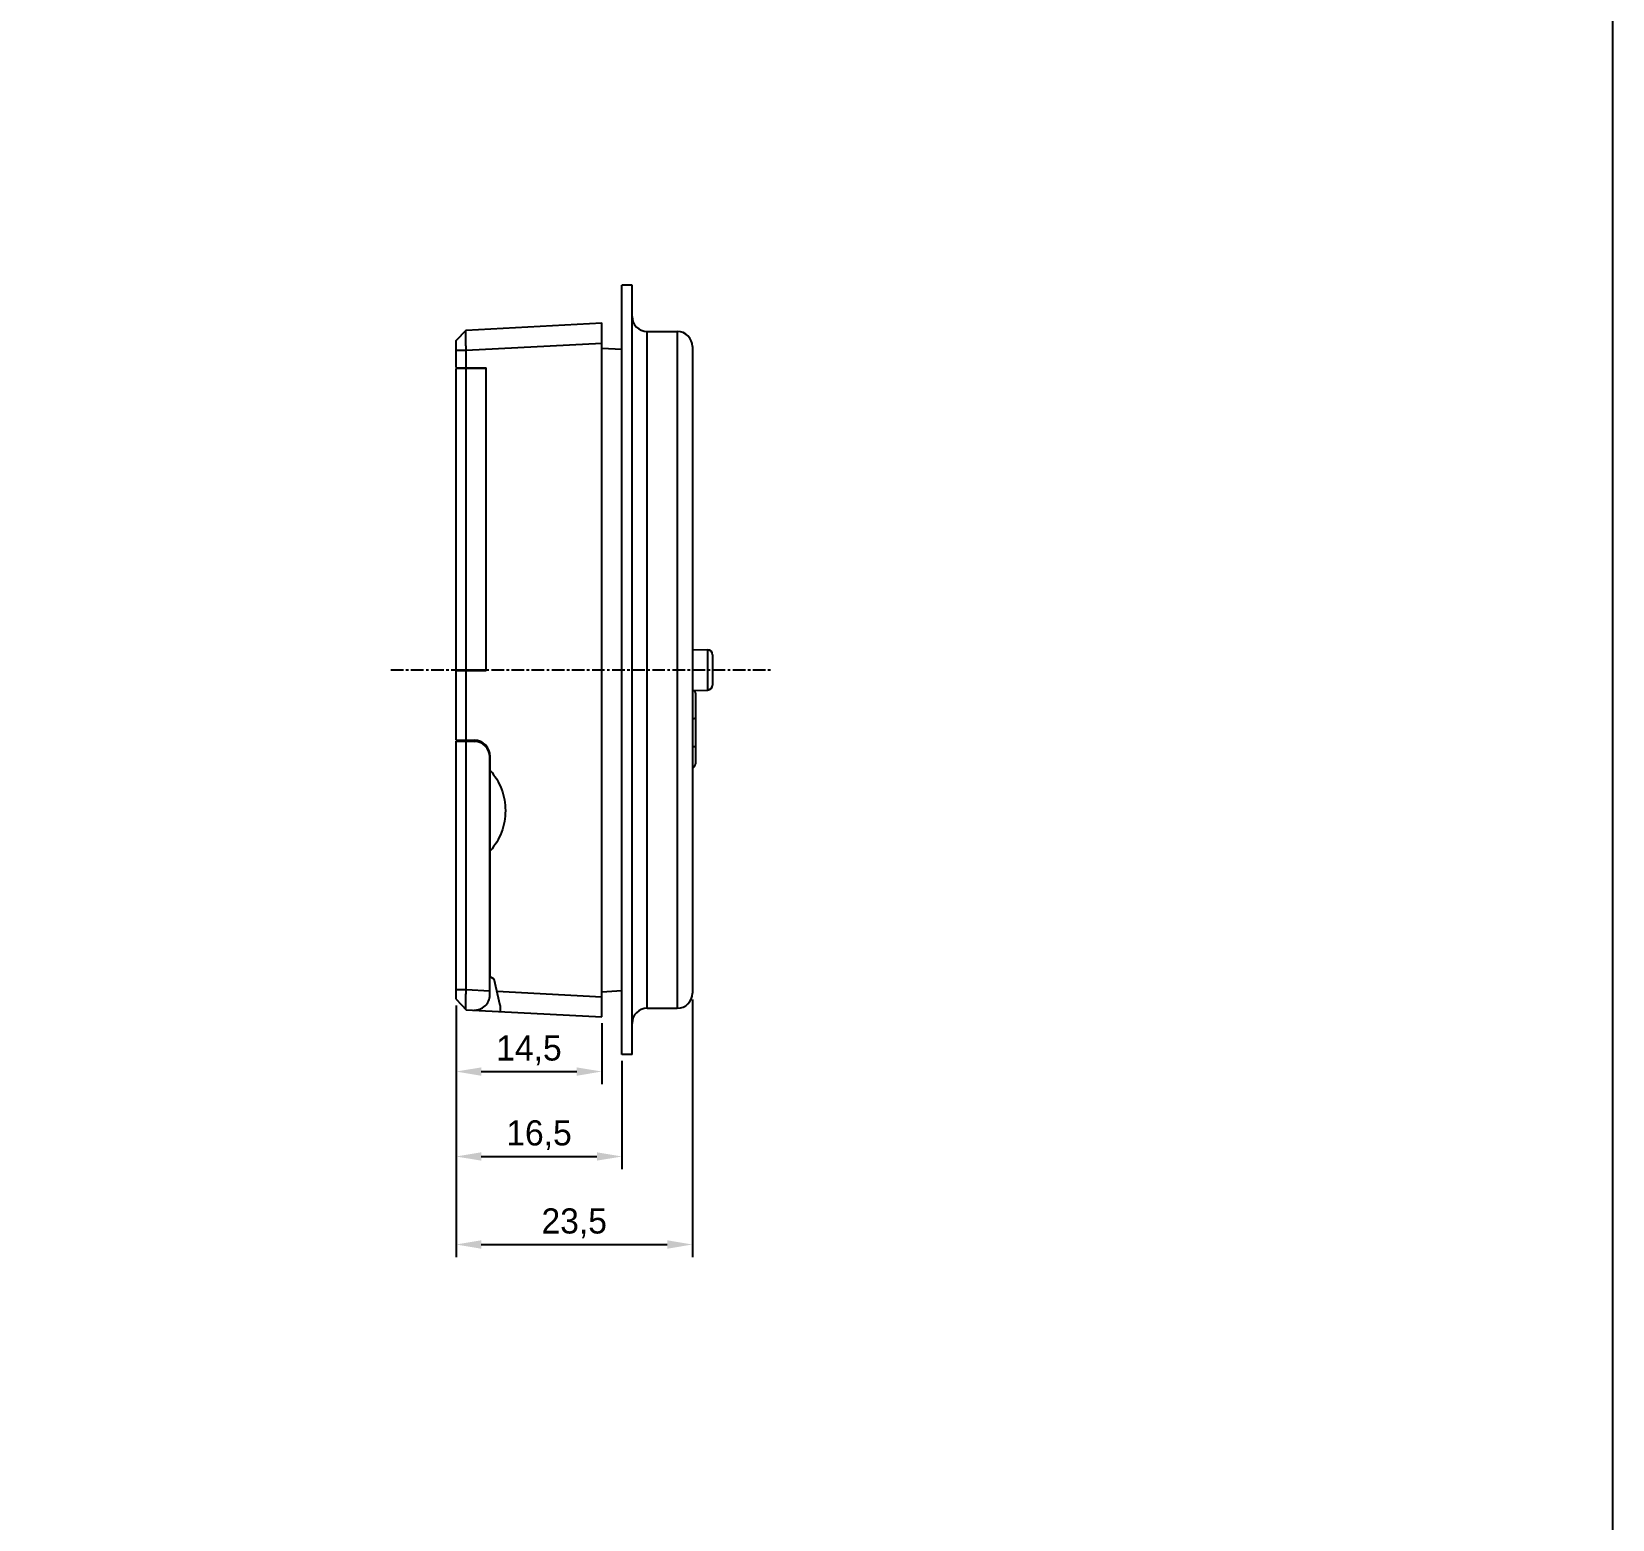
# Model space of a CAD drawing. Header units: millimetres. Extents: x 45 to 885, y 38 to 718.
# Drawn here: x 728.2 to 885.4, y 185.9 to 333.8 of the extents above; entities that cross this region are included whole.
import ezdxf

# ---------------------------------------------------------------- set-up
doc = ezdxf.new("R2010")
doc.units = ezdxf.units.MM
doc.linetypes.add('CENTER', pattern=[2, 1.25, -0.25, 0.25, -0.25])
doc.layers.add('02___PRT_ALL_AXES', color=7, linetype='Continuous')
doc.styles.get("Standard").update_dxf_attribs({"font": 'BareunDotumPro1.ttf'})
doc.dimstyles.new('ISO-25', dxfattribs={"dimtxt": 2.5, "dimasz": 2.5, "dimexe": 1.25, "dimexo": 0.625, "dimtad": 1, "dimtxsty": 'Standard', "dimcen": 2.5, "dimadec": 0, "dimazin": 0, "dimtfac": 1, "dimtmove": 0, "dimatfit": 3, "dimfxl": 0, "dimarcsym": 0})

# ---------------------------------------------------------------- blocks, each defined once
blk = doc.blocks.new('*D6')
at = {"color": 0, "lineweight": -2}
for p, q in [((770.42, 236.98), (770.42, 229.16)), ((784.92, 235.22), (784.92, 229.16)), ((772.92, 230.41), (782.42, 230.41))]:
    blk.add_line(p, q, dxfattribs=at)
at = {"color": 0}
for points in [[(772.92, 230.82), (772.92, 229.99), (770.42, 230.41)], [(782.42, 229.99), (782.42, 230.82), (784.92, 230.41)]]:
    blk.add_solid(points, dxfattribs=at)
at = {"layer": 'Defpoints', "color": 0}
for p in [(770.42, 237.61), (784.92, 235.85), (784.92, 230.41)]:
    blk.add_point(p, dxfattribs=at)
at = {"color": 0, "insert": (777.67, 232.52), "char_height": 2.5, "attachment_point": 5}
blk.add_mtext('14,5', dxfattribs=at)
blk = doc.blocks.new('*D7')
at = {"color": 0, "lineweight": -2}
for p, q in [((770.42, 236.98), (770.42, 220.71)), ((786.92, 231.47), (786.92, 220.71)), ((772.92, 221.96), (784.42, 221.96))]:
    blk.add_line(p, q, dxfattribs=at)
at = {"color": 0}
for points in [[(772.92, 222.38), (772.92, 221.55), (770.42, 221.96)], [(784.42, 221.55), (784.42, 222.38), (786.92, 221.96)]]:
    blk.add_solid(points, dxfattribs=at)
at = {"layer": 'Defpoints', "color": 0}
for p in [(770.42, 237.61), (786.92, 232.1), (786.92, 221.96)]:
    blk.add_point(p, dxfattribs=at)
at = {"color": 0, "insert": (778.67, 224.08), "char_height": 2.5, "attachment_point": 5}
blk.add_mtext('16,5', dxfattribs=at)
blk = doc.blocks.new('*D8')
at = {"color": 0, "lineweight": -2}
for p, q in [((793.92, 237.57), (793.92, 211.96)), ((770.42, 236.36), (770.42, 211.96)), ((772.92, 213.21), (791.42, 213.21))]:
    blk.add_line(p, q, dxfattribs=at)
at = {"color": 0}
for points in [[(772.92, 213.63), (772.92, 212.79), (770.42, 213.21)], [(791.42, 212.79), (791.42, 213.63), (793.92, 213.21)]]:
    blk.add_solid(points, dxfattribs=at)
at = {"layer": 'Defpoints', "color": 0}
for p in [(793.92, 238.2), (770.42, 236.98), (793.92, 213.21)]:
    blk.add_point(p, dxfattribs=at)
at = {"color": 0, "insert": (782.17, 215.32), "char_height": 2.5, "attachment_point": 5}
blk.add_mtext('23,5', dxfattribs=at)

msp = doc.modelspace()

# ---------------------------------------------------------------- linework, layer by layer
at = {"color": 7, "linetype": 'Continuous'}
for p, q in [((770.421, 303.09), (771.42, 304.142)), ((771.418, 304.141), (770.421, 303.09)), ((771.418, 304.141), (771.42, 304.142)), ((771.418, 304.141), (771.418, 304.141)), ((771.42, 304.142), (784.921, 304.85)), ((784.921, 235.85), (784.921, 304.85)), ((789.421, 236.7), (789.421, 304)), ((792.421, 304), (792.421, 236.7)), ((770.421, 300.426), (770.421, 303.09)), ((770.421, 302.145), (771.42, 302.145)), ((771.42, 302.145), (784.921, 302.853)), ((771.42, 300.417), (771.42, 302.145)), ((784.921, 302.35), (786.921, 302.245)), ((793.921, 302.5), (793.921, 238.2)), ((770.421, 300.426), (773.421, 300.4)), ((770.421, 300.324), (773.421, 300.35)), ((770.421, 270.376), (770.421, 300.324)), ((771.42, 270.367), (771.42, 300.332)), ((772.621, 300.343), (772.621, 300.407)), ((773.421, 270.3), (773.421, 300.4)), ((793.921, 272.385), (795.43, 272.358)), ((795.43, 272.358), (795.43, 268.341)), ((770.421, 270.376), (773.421, 270.35)), ((795.921, 271.858), (795.921, 268.841)), ((770.421, 270.274), (773.421, 270.3)), ((770.421, 263.35), (770.421, 270.274)), ((771.42, 263.35), (771.42, 270.282)), ((772.621, 270.293), (772.621, 270.357)), ((773.37, 270.299), (773.421, 270.35)), ((793.921, 268.315), (795.43, 268.341)), ((794.221, 268.02), (794.221, 261.02)), ((770.421, 263.35), (772.221, 263.35)), ((770.421, 237.61), (770.421, 263.25)), ((770.421, 263.25), (772.298, 263.217)), ((771.42, 238.555), (771.42, 263.232)), ((772.221, 263.217), (772.221, 263.35)), ((772.511, 263.197), (772.511, 263.323)), ((773.685, 262.395), (773.608, 262.391)), ((773.771, 238.015), (773.771, 261.717)), ((773.821, 261.097), (773.771, 261.1)), ((773.821, 239.843), (773.821, 261.75)), ((773.771, 240.438), (773.821, 240.436)), ((773.771, 239.938), (773.821, 239.936)), ((774.194, 239.6), (773.821, 239.843)), ((774.821, 236.989), (774.194, 239.6)), ((770.421, 238.555), (771.42, 238.555)), ((770.421, 237.61), (771.42, 236.557)), ((771.42, 238.555), (773.771, 238.431)), ((774.484, 238.394), (784.921, 237.847)), ((784.921, 238.35), (786.921, 238.455)), ((770.933, 237.071), (771.126, 236.866)), ((771.126, 236.866), (771.418, 236.558)), ((771.418, 236.558), (771.418, 236.559)), ((771.42, 236.557), (771.418, 236.558)), ((771.42, 236.557), (784.921, 235.85)), ((774.821, 236.989), (774.821, 236.379))]:
    msp.add_line(p, q, dxfattribs=at)
at = {"color": 1, "linetype": 'CENTER'}
msp.add_line((763.939, 270.35), (801.899, 270.35), dxfattribs=at)
msp.add_lwpolyline([(45.491, 618.976), (885.408, 618.976), (885.408, 37.938), (45.491, 37.938)], close=True)
at = {"color": 7, "linetype": 'Continuous'}
for centre, radius, start, end in [((789.421, 305.5), 1.5, 180, 270), ((792.421, 302.5), 1.5, 0, 90), ((795.421, 271.858), 0.5, 0, 89), ((795.421, 268.841), 0.5, 271, 0), ((793.721, 268.02), 0.5, 0, 36.70142), ((772.221, 261.75), 1.6, 0, 90), ((772.271, 261.717), 1.5, 0, 89), ((793.721, 261.02), 0.5, 293.60704, 0), ((772.271, 238.015), 1.5, 267, 0), ((792.421, 238.2), 1.5, 270, 0), ((789.421, 235.2), 1.5, 90, 180)]:
    msp.add_arc(centre, radius, start, end, dxfattribs=at)
for points, knots in [([(771.42, 302.145), (771.416, 302.272), (771.41, 302.521), (771.403, 302.883), (771.399, 303.218), (771.397, 303.514), (771.398, 303.731), (771.4, 303.877), (771.402, 303.963), (771.405, 304.032), (771.408, 304.085), (771.412, 304.118), (771.414, 304.136), (771.418, 304.141)], [0, 0, 0, 0, 0.1906083, 0.3743539, 0.5442156, 0.6941577, 0.8186323, 0.8698734, 0.9131183, 0.9480079, 0.9742142, 0.9915234, 1, 1, 1, 1]), ([(794.221, 265.555), (794.221, 265.544), (794.201, 265.529), (794.173, 265.517), (794.137, 265.506), (794.094, 265.497), (794.021, 265.485), (793.963, 265.479), (793.922, 265.476)], [0, 0, 0, 0, 0.1018212, 0.1904723, 0.3061664, 0.4476743, 0.6126485, 1, 1, 1, 1]), ([(794.221, 262.755), (794.221, 262.744), (794.201, 262.729), (794.173, 262.717), (794.137, 262.706), (794.094, 262.697), (794.021, 262.685), (793.963, 262.679), (793.922, 262.676)], [0, 0, 0, 0, 0.1018212, 0.1904723, 0.3061664, 0.4476743, 0.6126485, 1, 1, 1, 1]), ([(773.821, 260.35), (774.297, 259.805), (775.061, 258.532), (775.455, 256.35), (775.061, 254.168), (774.297, 252.895), (773.821, 252.35)], [0, 0, 0, 0, 0.2499858, 0.5000001, 0.7500151, 1, 1, 1, 1]), ([(771.418, 236.559), (771.414, 236.563), (771.412, 236.581), (771.408, 236.615), (771.405, 236.667), (771.402, 236.737), (771.4, 236.823), (771.398, 236.969), (771.397, 237.185), (771.399, 237.481), (771.403, 237.816), (771.41, 238.179), (771.416, 238.428), (771.42, 238.555)], [0, 0, 0, 0, 0.0084827, 0.0257963, 0.0520065, 0.0868997, 0.1301473, 0.1813901, 0.3058655, 0.4558056, 0.6256622, 0.8093999, 1, 1, 1, 1])]:
    msp.add_open_spline(points, degree=3, knots=knots, dxfattribs=at)
at = {"layer": '02___PRT_ALL_AXES', "color": 7, "linetype": 'Continuous'}
for p, q in [((786.921, 232.1), (786.921, 308.6)), ((787.921, 308.6), (786.921, 308.6)), ((787.921, 232.1), (787.921, 308.6)), ((789.421, 304), (792.421, 304)), ((789.421, 236.7), (792.421, 236.7)), ((787.921, 232.1), (786.921, 232.1))]:
    msp.add_line(p, q, dxfattribs=at)

# ---------------------------------------------------------------- dimensions: what is measured, and where the dimension line sits
for base, p1, p2, picture, middle in [((793.921, 213.209), (770.421, 236.985), (793.921, 238.2), '*D8', (782.171, 215.322)), ((784.921, 230.407), (770.421, 237.61), (784.921, 235.85), '*D6', (777.671, 232.52)), ((786.921, 221.963), (770.421, 237.61), (786.921, 232.1), '*D7', (778.671, 224.076))]:
    dim = msp.add_linear_dim(base=base, p1=p1, p2=p2, dimstyle='ISO-25')
    dim.commit()
    dim.dimension.update_dxf_attribs({"geometry": picture, "text_midpoint": middle})

doc.saveas('drawing.dxf')
